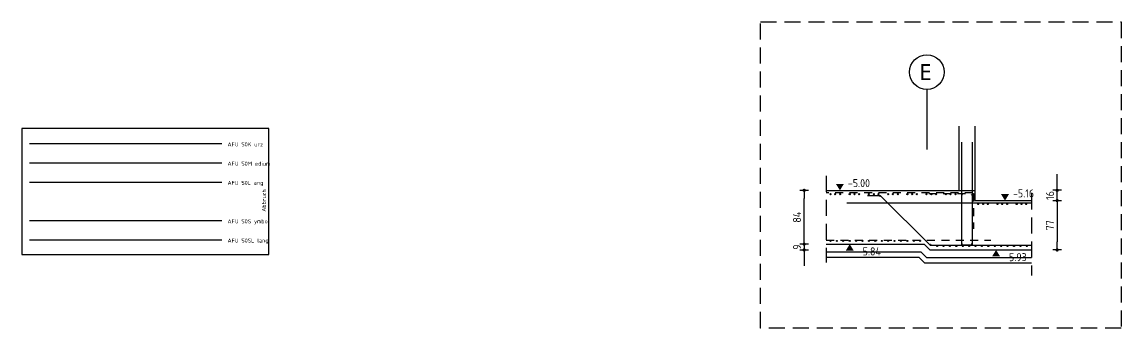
# Model space of a CAD drawing. Extents: x -21 to 93, y -36 to 68.
# Drawn here: x -9.04 to 8.12, y 43.58 to 48.35 of the extents above; entities that cross this region are included whole.
import ezdxf

# ---------------------------------------------------------------- set-up
doc = ezdxf.new("R2010")
doc.units = 0
doc.header["$LTSCALE"] = 0.5
for name, pattern in [('AUSGEZOGEN', [1000.01, 1000, 0.01]), ('DASHED', [0.75, 0.5, -0.25]), ('HIDDEN', [0.375, 0.25, -0.125]), ('STRICHLINIE', [0.75, 0.5, -0.25])]:
    doc.linetypes.add(name, pattern=pattern)
for name, color, linetype in [('ACHSEN', 7, 'Continuous'), ('AFU', 7, 'Continuous'), ('BETON', 7, 'Continuous'), ('DETAIL', 7, 'Continuous'), ('HILFE', 7, 'Continuous'), ('koten', 7, 'Continuous'), ('MASSE', 7, 'Continuous'), ('RND', 7, 'Continuous'), ('SFP_Achsen', 7, 'Continuous'), ('SFP_Hilfe', 7, 'Continuous')]:
    doc.layers.add(name, color=color, linetype=linetype)
doc.styles.add('helv', font='tahoma.ttf')
doc.styles.add('txt', font='isocp.shx')
doc.linetypes.add('ABBRUCH', pattern='A,0.15,-0.15,["x",Standard,S=0.07,R=0,X=-0.1,Y=-0.0238],-0.005', length=0.305)
doc.linetypes.add('AFU_50K', pattern='A,0.15,["/",Standard,S=0.2,R=0,X=-0.01,Y=-0.1],0.07,["/",Standard,S=0.2,R=0,X=-0.01,Y=-0.1],0.15', length=0.37)
doc.linetypes.add('AFU_50L', pattern='A,0.75,["/",Standard,S=0.2,R=0,X=-0.01,Y=-0.1],0.07,["/",Standard,S=0.2,R=0,X=-0.01,Y=-0.1],0.75', length=1.57)
doc.linetypes.add('AFU_50M', pattern='A,0.45,["/",Standard,S=0.2,R=0,X=-0.01,Y=-0.1],0.07,["/",Standard,S=0.2,R=0,X=-0.01,Y=-0.1],0.45', length=0.97)
doc.linetypes.add('AFU_50S', pattern='A,0,-0.15,["/",Standard,S=0.2,R=0,X=-0.01,Y=-0.1],0,-0.07,["/",Standard,S=0.2,R=0,X=-0.01,Y=-0.1],-0.15', length=0.37)
doc.linetypes.add('AFU_50SL', pattern='A,0,-0.75,["/",Standard,S=0.2,R=0,X=-0.01,Y=-0.1],0,-0.07,["/",Standard,S=0.2,R=0,X=-0.01,Y=-0.1],-0.75', length=1.57)
doc.dimstyles.new('DOT_I', dxfattribs={"dimscale": 0.5, "dimtxt": 0.25, "dimasz": 0.25, "dimexe": 0.1, "dimexo": 0.3, "dimgap": 0.1, "dimtad": 1, "dimdec": 3, "dimzin": 3, "dimtxsty": 'txt', "dimblk": 'DOT', "dimblk1": 'DOT', "dimblk2": 'DOT', "dimsah": 1, "dimcen": 0.1, "dimse1": 1, "dimse2": 1, "dimazin": 0, "dimtfac": 1, "dimtdec": 4, "dimtix": 1, "dimtmove": 2, "dimatfit": 3, "dimfxl": 0, "dimtvp": 1, "dimtolj": 1, "dimtzin": 0, "dimarcsym": 0})

# ---------------------------------------------------------------- blocks, each defined once
blk = doc.blocks.new('okrd_o')
at = {"layer": 'koten', "color": 7, "linetype": 'Continuous'}
blk.add_solid([(-0.125, 0.202), (0.125, 0.202), (0, 0)], dxfattribs=at)
at = {"layer": 'koten', "style": 'txt'}
blk.add_attdef('OKRD', (0.25, 0.1), '', height=0.25, dxfattribs=at)
blk = doc.blocks.new('okrd_u')
at = {"layer": 'koten', "color": 7, "linetype": 'Continuous'}
blk.add_solid([(-0.125, -0.202), (0.125, -0.202), (0, 0)], dxfattribs=at)
at = {"layer": 'koten', "style": 'txt'}
blk.add_attdef('OKRD', (0.25, -0.35), '', height=0.25, dxfattribs=at)
blk = doc.blocks.new('DOT')
at = {"layer": 'MASSE', "color": 7, "linetype": 'Continuous'}
for p, q in [((0, 0), (-1, 0)), ((0, 0.54), (0, -0.54))]:
    blk.add_line(p, q, dxfattribs=at)
at = {"layer": 'MASSE', "color": 7, "linetype": 'Continuous', "const_width": 0.2}
blk.add_lwpolyline([(-0.1, 0, 1), (0.1, 0, 1)], format="xyb", close=True, dxfattribs=at)
blk = doc.blocks.new('*D64')
at = {"layer": 'Defpoints', "color": 0, "linetype": 'AUSGEZOGEN', "transparency": 16777216}
for p in [(3.17, 45.727), (3.17, 45.727), (3.17, 44.887)]:
    blk.add_point(p, dxfattribs=at)
at = {"layer": 'MASSE', "color": 0, "linetype": 'AUSGEZOGEN', "lineweight": -2, "transparency": 16777216}
blk.add_line((3.17, 45.012), (3.17, 45.602), dxfattribs=at)
at = {"layer": 'MASSE', "color": 0, "linetype": 'AUSGEZOGEN', "lineweight": -2, "transparency": 16777216, "xscale": 0.125, "yscale": 0.125, "zscale": 0.125}
for p, rotation in [((3.17, 45.727), 90), ((3.17, 44.887), 270)]:
    blk.add_blockref('DOT', p, dxfattribs=dict(at, rotation=rotation))
at = {"layer": 'MASSE', "color": 0, "linetype": 'AUSGEZOGEN', "transparency": 16777216, "insert": (3.058, 45.307), "char_height": 0.125, "attachment_point": 5, "rotation": 90, "style": 'txt'}
blk.add_mtext('\\A1;84', dxfattribs=at)
blk = doc.blocks.new('*D65')
at = {"layer": 'Defpoints', "color": 0, "linetype": 'AUSGEZOGEN', "transparency": 16777216}
for p in [(3.17, 44.887), (3.17, 44.797), (3.17, 44.797)]:
    blk.add_point(p, dxfattribs=at)
at = {"layer": 'MASSE', "color": 0, "linetype": 'AUSGEZOGEN', "lineweight": -2, "transparency": 16777216}
for p, q in [((3.17, 45.012), (3.17, 45.137)), ((3.17, 44.887), (3.17, 44.797)), ((3.17, 44.672), (3.17, 44.547))]:
    blk.add_line(p, q, dxfattribs=at)
at = {"layer": 'MASSE', "color": 0, "linetype": 'AUSGEZOGEN', "lineweight": -2, "transparency": 16777216, "xscale": 0.125, "yscale": 0.125, "zscale": 0.125}
for p, rotation in [((3.17, 44.887), 270), ((3.17, 44.797), 90)]:
    blk.add_blockref('DOT', p, dxfattribs=dict(at, rotation=rotation))
at = {"layer": 'MASSE', "color": 0, "linetype": 'AUSGEZOGEN', "transparency": 16777216, "insert": (3.058, 44.842), "char_height": 0.125, "attachment_point": 5, "rotation": 90, "style": 'txt'}
blk.add_mtext('\\A1;9', dxfattribs=at)
blk = doc.blocks.new('*D66')
at = {"layer": 'Defpoints', "color": 0, "linetype": 'AUSGEZOGEN', "transparency": 16777216}
for p in [(7.12, 45.567), (7.12, 44.797), (7.12, 44.797)]:
    blk.add_point(p, dxfattribs=at)
at = {"layer": 'MASSE', "color": 0, "linetype": 'AUSGEZOGEN', "lineweight": -2, "transparency": 16777216}
blk.add_line((7.12, 45.442), (7.12, 44.922), dxfattribs=at)
at = {"layer": 'MASSE', "color": 0, "linetype": 'AUSGEZOGEN', "lineweight": -2, "transparency": 16777216, "xscale": 0.125, "yscale": 0.125, "zscale": 0.125}
for p, rotation in [((7.12, 45.567), 90), ((7.12, 44.797), 270)]:
    blk.add_blockref('DOT', p, dxfattribs=dict(at, rotation=rotation))
at = {"layer": 'MASSE', "color": 0, "linetype": 'AUSGEZOGEN', "transparency": 16777216, "insert": (7.008, 45.182), "char_height": 0.125, "attachment_point": 5, "rotation": 90, "style": 'txt'}
blk.add_mtext('\\A1;77', dxfattribs=at)
blk = doc.blocks.new('*D67')
at = {"layer": 'Defpoints', "color": 0, "linetype": 'AUSGEZOGEN', "transparency": 16777216}
for p in [(7.12, 45.727), (7.12, 45.727), (7.12, 45.567)]:
    blk.add_point(p, dxfattribs=at)
at = {"layer": 'MASSE', "color": 0, "linetype": 'AUSGEZOGEN', "lineweight": -2, "transparency": 16777216}
for p, q in [((7.12, 45.852), (7.12, 45.977)), ((7.12, 45.567), (7.12, 45.727)), ((7.12, 45.442), (7.12, 45.317))]:
    blk.add_line(p, q, dxfattribs=at)
at = {"layer": 'MASSE', "color": 0, "linetype": 'AUSGEZOGEN', "lineweight": -2, "transparency": 16777216, "xscale": 0.125, "yscale": 0.125, "zscale": 0.125}
for p, rotation in [((7.12, 45.727), 270), ((7.12, 45.567), 90)]:
    blk.add_blockref('DOT', p, dxfattribs=dict(at, rotation=rotation))
at = {"layer": 'MASSE', "color": 0, "linetype": 'AUSGEZOGEN', "transparency": 16777216, "insert": (7.008, 45.647), "char_height": 0.125, "attachment_point": 5, "rotation": 90, "style": 'txt'}
blk.add_mtext('\\A1;16', dxfattribs=at)

msp = doc.modelspace()

# ---------------------------------------------------------------- linework, layer by layer
at = {"layer": 'ACHSEN', "color": 140, "linetype": 'AUSGEZOGEN'}
msp.add_line((5.08619, 47.30155), (5.08619, 46.36239), dxfattribs=at)
at = {"layer": 'AFU', "color": 8, "linetype": 'AFU_50K'}
for p, q in [((-5.92401, 46.4501), (-8.92401, 46.4501)), ((5.58619, 45.7267), (5.83619, 45.7267))]:
    msp.add_line(p, q, dxfattribs=at)
at = {"layer": 'AFU', "color": 8, "linetype": 'AFU_50M'}
msp.add_line((-5.92401, 46.1501), (-8.92401, 46.1501), dxfattribs=at)
at = {"layer": 'AFU', "color": 8, "linetype": 'AFU_50L'}
msp.add_line((-5.92401, 45.8501), (-8.92401, 45.8501), dxfattribs=at)
at = {"layer": 'AFU', "color": 8, "linetype": 'AFU_50S'}
msp.add_line((-5.92401, 45.2501), (-8.92401, 45.2501), dxfattribs=at)
at = {"layer": 'AFU', "color": 8, "linetype": 'AFU_50SL'}
msp.add_line((-5.92401, 44.9501), (-8.92401, 44.9501), dxfattribs=at)
at = {"layer": 'AFU', "color": 8, "linetype": 'ABBRUCH'}
msp.add_lwpolyline([(-9.04255, 44.72395), (-5.188, 44.72395), (-5.188, 46.69071), (-9.04255, 46.69071)], close=True, dxfattribs=at)
at = {"layer": 'BETON', "color": 6, "linetype": 'AUSGEZOGEN'}
for p, q in [((5.58619, 46.7267), (5.58619, 45.7267)), ((5.83619, 46.7267), (5.83619, 45.5667)), ((3.51175, 45.7267), (5.58619, 45.7267)), ((5.83619, 45.5667), (6.7213, 45.5667)), ((3.51175, 44.8867), (5.04119, 44.8867)), ((5.13119, 44.7967), (5.04119, 44.8867)), ((5.13119, 44.7967), (6.7213, 44.7967))]:
    msp.add_line(p, q, dxfattribs=at)
at = {"layer": 'DETAIL', "color": 102, "linetype": 'STRICHLINIE'}
msp.add_lwpolyline([(2.4862, 43.57927), (2.4862, 48.35315), (8.11721, 48.35315), (8.11721, 43.57927)], close=True, dxfattribs=at)
at = {"layer": 'HILFE', "color": 102, "linetype": 'AUSGEZOGEN'}
for p, q in [((3.51175, 44.7667), (4.99149, 44.7667)), ((3.51175, 44.6867), (4.95835, 44.6867)), ((5.04835, 44.5967), (4.95835, 44.6867)), ((5.08149, 44.6767), (4.99149, 44.7667)), ((5.08149, 44.6767), (6.7213, 44.6767)), ((5.04835, 44.5967), (6.7213, 44.5967))]:
    msp.add_line(p, q, dxfattribs=at)
at = {"layer": 'RND', "color": 1, "linetype": 'AUSGEZOGEN'}
for points in [[(5.62619, 46.47917), (5.62619, 44.87917), (5.79619, 44.87917), (5.79619, 46.47917)], [(4.15908, 45.64874), (4.35908, 45.64874), (5.1369, 44.87092), (6.7213, 44.87092)], [(3.83619, 45.5317), (6.7213, 45.5317)]]:
    msp.add_lwpolyline(points, dxfattribs=at)
at = {"layer": 'RND', "color": 1, "linetype": 'HIDDEN'}
for points in [[(5.80441, 45.6867), (3.51175, 45.6867)], [(5.11431, 45.67526), (5.81431, 45.67526), (5.81431, 45.12526)], [(3.51175, 44.9517), (6.08619, 44.9517)]]:
    msp.add_lwpolyline(points, dxfattribs=at)
at = {"layer": 'RND', "color": 7, "linetype": 'AUSGEZOGEN', "const_width": 0.008}
for points in [[(5.63544, 45.65709, 1), (5.64344, 45.65709, 1)], [(5.77626, 45.65709, 1), (5.78426, 45.65709, 1)], [(4.34981, 45.62954, 1), (4.35781, 45.62954, 1)], [(5.14179, 44.88541, 1), (5.14979, 44.88541, 1)], [(5.63544, 44.89088, 1), (5.64344, 44.89088, 1)], [(5.77626, 44.89088, 1), (5.78426, 44.89088, 1)]]:
    msp.add_lwpolyline(points, format="xyb", close=True, dxfattribs=at)
at = {"layer": 'RND', "color": 7, "linetype": 'AUSGEZOGEN'}
for centre in [(3.5809, 45.66721), (3.7309, 45.66721), (3.8809, 45.66721), (4.0309, 45.66721), (4.1809, 45.66721), (4.3309, 45.66721), (4.4809, 45.66721), (4.6309, 45.66721), (4.7809, 45.66721), (4.9309, 45.66721), (5.0809, 45.66721), (5.2309, 45.66721), (5.3809, 45.66721), (5.5309, 45.66721), (5.88785, 45.51221), (6.03785, 45.51221), (6.18785, 45.51221), (6.33785, 45.51221), (6.48785, 45.51221), (6.63785, 45.51221), (3.5809, 44.93808), (3.6809, 44.93808), (3.7809, 44.93808), (3.8809, 44.93808), (3.9809, 44.93808), (4.0809, 44.93808), (4.1809, 44.93808), (4.2809, 44.93808), (4.3809, 44.93808), (4.4809, 44.93808), (4.5809, 44.93808), (4.6809, 44.93808), (4.7809, 44.93808), (4.8809, 44.93808), (4.9809, 44.93808), (5.24587, 44.8573), (5.34587, 44.8573), (5.44587, 44.8573), (5.54587, 44.8573), (5.64587, 44.8573), (5.74587, 44.8573), (5.84587, 44.8573), (5.94587, 44.8573), (6.04587, 44.8573), (6.14587, 44.8573), (6.24587, 44.8573), (6.34587, 44.8573), (6.44587, 44.8573), (6.54587, 44.8573), (6.64587, 44.8573)]:
    msp.add_circle(centre, 0.008, dxfattribs=at)
at = {"layer": 'RND', "color": 102, "linetype": 'AUSGEZOGEN'}
for centre in [(3.6559, 45.66721), (3.9559, 45.66721), (4.2559, 45.66721), (4.5559, 45.66721), (4.8559, 45.66721), (5.1559, 45.66721), (5.4559, 45.66721), (5.96285, 45.51221), (6.26285, 45.51221), (6.56285, 45.51221)]:
    msp.add_circle(centre, 0.008, dxfattribs=at)
at = {"layer": 'SFP_Achsen', "color": 7, "linetype": 'AUSGEZOGEN'}
msp.add_circle((5.08619, 47.57203), 0.27048, dxfattribs=at)
at = {"layer": 'SFP_Hilfe', "color": 102, "linetype": 'DASHED'}
for p, q in [((3.51175, 45.95572), (3.51175, 44.60153)), ((6.7213, 45.67967), (6.7213, 44.3999))]:
    msp.add_line(p, q, dxfattribs=at)

# ---------------------------------------------------------------- block references
at = {"layer": 'koten', "color": 1, "linetype": 'AUSGEZOGEN', "xscale": 0.5, "yscale": 0.5, "zscale": 0.5}
msp.add_blockref('okrd_o', (3.72806, 45.7267), dxfattribs=at).add_auto_attribs({'OKRD': '-5.00'})
at = {"layer": 'koten', "color": 7, "linetype": 'AUSGEZOGEN', "xscale": 0.5, "yscale": 0.5, "zscale": 0.5}
for name, p, values in [('okrd_o', (6.30576, 45.5667), {'OKRD': '-5.16'}), ('okrd_u', (3.88175, 44.8867), {'OKRD': '-5.84'}), ('okrd_u', (6.16656, 44.7967), {'OKRD': '-5.93'})]:
    msp.add_blockref(name, p, dxfattribs=at).add_auto_attribs(values)

# ---------------------------------------------------------------- texts
at = {"layer": 'AFU', "color": 8, "linetype": 'AFU_50K', "style": 'txt'}
msp.add_text('AFU 50K urz', height=0.0625, dxfattribs=at).set_placement((-5.83279, 46.41242))
at = {"layer": 'AFU', "color": 8, "linetype": 'AFU_50M', "style": 'txt'}
msp.add_text('AFU 50M edium', height=0.0625, dxfattribs=at).set_placement((-5.83279, 46.11242))
at = {"layer": 'AFU', "color": 8, "linetype": 'AFU_50L', "style": 'txt'}
msp.add_text('AFU 50L ang', height=0.0625, dxfattribs=at).set_placement((-5.83279, 45.81242))
at = {"layer": 'AFU', "color": 8, "linetype": 'ABBRUCH', "style": 'txt'}
msp.add_text('Abbruch', height=0.0625, rotation=90, dxfattribs=at).set_placement((-5.23328, 45.39341))
at = {"layer": 'AFU', "color": 8, "linetype": 'AFU_50S', "style": 'txt'}
msp.add_text('AFU 50S ymbol', height=0.0625, dxfattribs=at).set_placement((-5.83279, 45.21242))
at = {"layer": 'AFU', "color": 8, "linetype": 'AFU_50SL', "style": 'txt'}
msp.add_text('AFU 50SL lang', height=0.0625, dxfattribs=at).set_placement((-5.83279, 44.91242))
at = {"layer": 'SFP_Achsen', "color": 6, "linetype": 'AUSGEZOGEN', "style": 'helv'}
msp.add_text('E', height=0.25, dxfattribs=at).set_placement((4.97214, 47.44765))

# ---------------------------------------------------------------- dimensions: what is measured, and where the dimension line sits
at = {"layer": 'MASSE', "color": 7, "linetype": 'AUSGEZOGEN'}
for base, p1, p2, picture, middle in [((7.12039, 45.7267), (7.12039, 45.5667), (7.12039, 45.7267), '*D67', (7.00789, 45.6467)), ((3.17043, 45.7267), (3.17043, 44.8867), (3.17043, 45.7267), '*D64', (3.05793, 45.3067)), ((7.12039, 44.7967), (7.12039, 45.5667), (7.12039, 44.7967), '*D66', (7.00789, 45.1817)), ((3.17043, 44.7967), (3.17043, 44.8867), (3.17043, 44.7967), '*D65', (3.05793, 44.8417))]:
    dim = msp.add_linear_dim(base=base, p1=p1, p2=p2, angle=90, dimstyle='DOT_I', override={"dimdec": 0, "dimlfac": 100}, dxfattribs=at)
    dim.commit()
    dim.dimension.update_dxf_attribs({"geometry": picture, "text_midpoint": middle})

doc.saveas('drawing.dxf')
